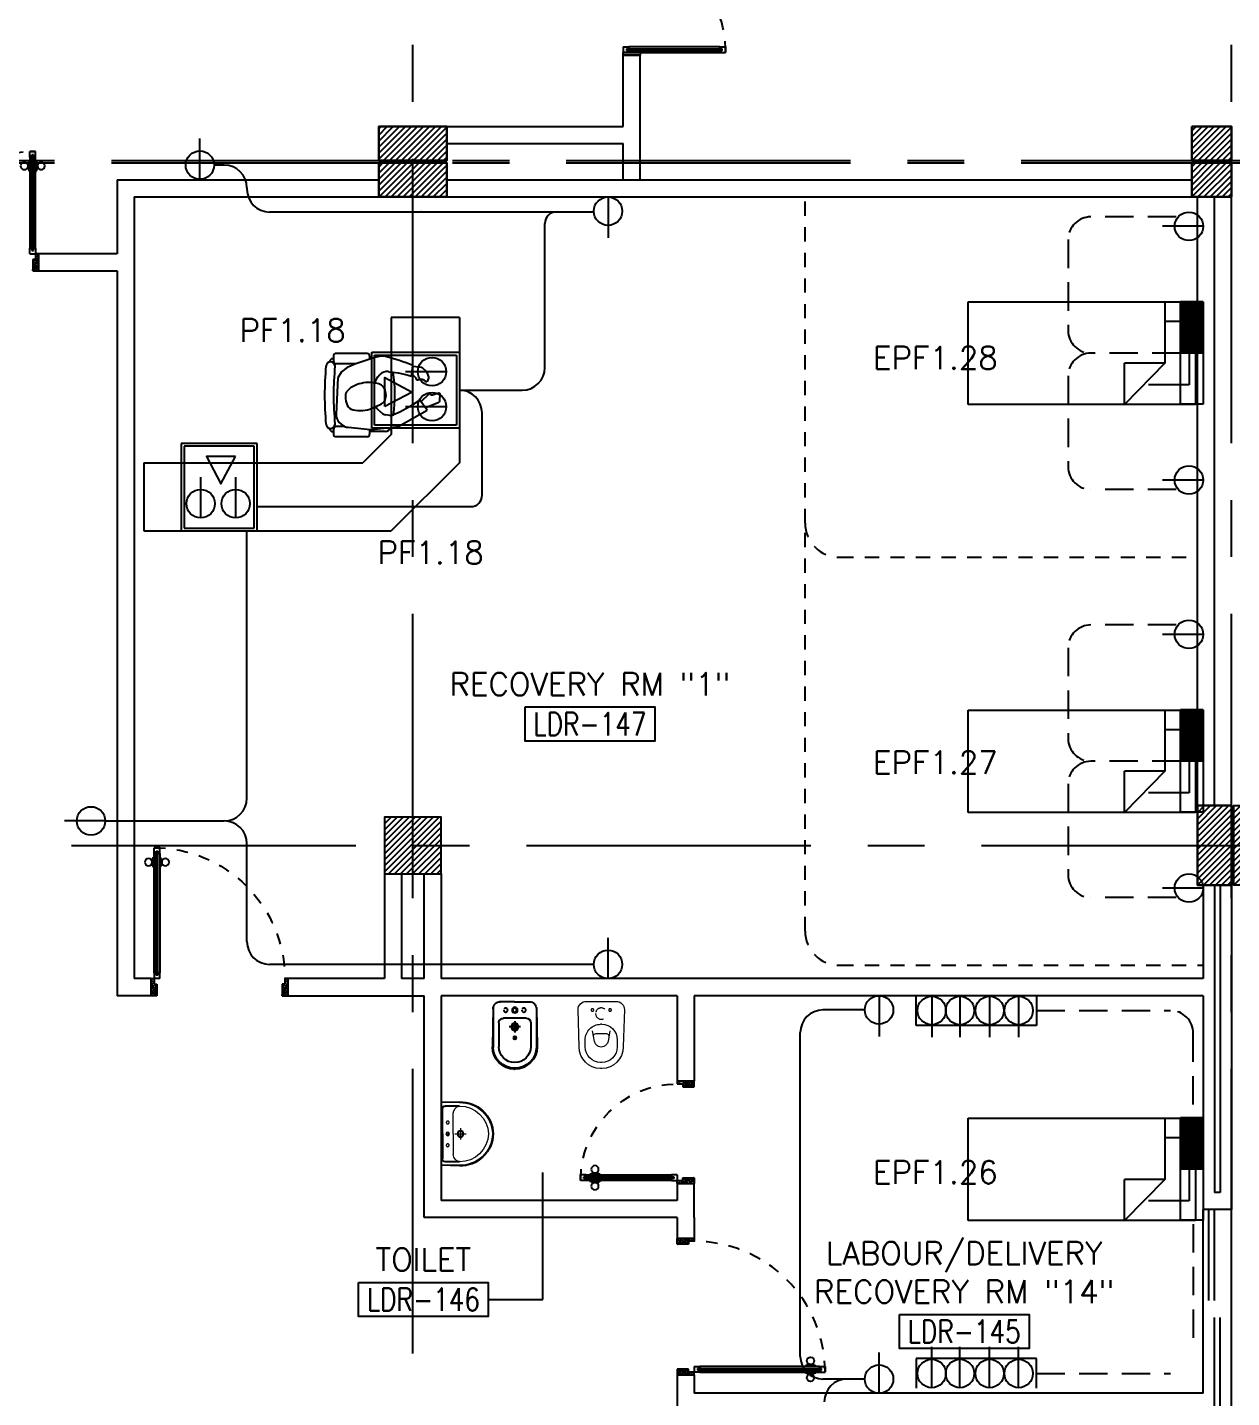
# Model space of a CAD drawing. Extents: x -0.4 to 91.9, y -1.1 to 78.4.
# Drawn here: x 31.96 to 42.55, y 22.5 to 34.54 of the extents above; entities that cross this region are included whole.
import ezdxf
from ezdxf.enums import TextEntityAlignment as Align

# ---------------------------------------------------------------- set-up
doc = ezdxf.new("R2010")
doc.units = 0
doc.header["$MEASUREMENT"] = 0
for name, pattern in [('CENTERX2', [4, 2.5, -0.5, 0.5, -0.5]), ('DASHED', [0.75, 0.5, -0.25]), ('HIDDEN', [0.375, 0.25, -0.125]), ('HIDDEN2', [0.1875, 0.125, -0.0625])]:
    doc.linetypes.add(name, pattern=pattern)
doc.layers.get('0').update_dxf_attribs({"color": 11, "linetype": 'CONTINUOUS'})
for name, color, linetype in [('AXES', 11, 'CENTERX2'), ('COL', 11, 'CONTINUOUS'), ('COUNTER', 11, 'CONTINUOUS'), ('CRT-HIDE', 11, 'HIDDEN2'), ('DOOR', 11, 'CONTINUOUS'), ('E-CLINE', 2, 'CONTINUOUS'), ('E-HLINE', 2, 'HIDDEN'), ('E-SOCKETS', 4, 'CONTINUOUS'), ('E-TEXT', 4, 'CONTINUOUS'), ('FIX', 11, 'CONTINUOUS'), ('FUR', 11, 'CONTINUOUS'), ('HAT', 11, 'CONTINUOUS'), ('INSUL', 11, 'CONTINUOUS'), ('NON-MEDICAL', 11, 'CONTINUOUS'), ('RM-BOX', 11, 'CONTINUOUS'), ('RM-NAME', 11, 'CONTINUOUS'), ('RM-NO', 11, 'CONTINUOUS'), ('WALL', 11, 'CONTINUOUS'), ('WIN', 11, 'CONTINUOUS')]:
    doc.layers.add(name, color=color, linetype=linetype)
doc.styles.add('ROMANS', font='ROMANS.shx', dxfattribs={"width": 0.6})

# ---------------------------------------------------------------- blocks, each defined once
blk = doc.blocks.new('*X72')
at = {"color": 0}
for p, q in [((49339, 139867), (49822, 140350)), ((49339, 139920), (49769, 140350)), ((49339, 139973), (49716, 140350)), ((49339, 140026), (49663, 140350)), ((49339, 140079), (49610, 140350)), ((49339, 140132), (49557, 140350)), ((49339, 140185), (49504, 140350)), ((49339, 140238), (49451, 140350)), ((49339, 140291), (49398, 140350)), ((49339, 140344), (49345, 140350)), ((49375, 139850), (49839, 140314)), ((49428, 139850), (49839, 140261)), ((49481, 139850), (49839, 140207)), ((49535, 139850), (49839, 140154)), ((49588, 139850), (49839, 140101)), ((49641, 139850), (49839, 140048)), ((49694, 139850), (49839, 139995)), ((49747, 139850), (49839, 139942)), ((49800, 139850), (49839, 139889))]:
    blk.add_line(p, q, dxfattribs=at)
blk = doc.blocks.new('COL50')
at = {"layer": 'COL'}
blk.add_lwpolyline([(-250, 250), (-250, -250), (250, -250), (250, 250)], close=True, dxfattribs=at)
blk = doc.blocks.new('A$C272A55A0')
at = {"layer": 'DOOR', "color": 0, "linetype": 'ByBlock'}
for p, q in [((0, 900), (0, 1050)), ((50, 1050), (0, 1050)), ((50, 950), (50, 1050)), ((1750, 950), (1750, 1050)), ((1750, 1050), (1800, 1050)), ((1800, 1050), (1800, 900)), ((0, 900), (25, 900)), ((25, 950), (50, 950)), ((25, 900), (25, 950)), ((75, 900), (25, 900)), ((25, 850), (25, 900)), ((42, 850), (25, 850)), ((58, 870), (42, 870)), ((42, 870), (42, 850)), ((58, 850), (58, 870)), ((75, 850), (58, 850)), ((75, 900), (75, 850)), ((1725, 900), (1775, 900)), ((1725, 900), (1725, 850)), ((1725, 850), (1742, 850)), ((1742, 870), (1758, 870)), ((1742, 850), (1742, 870)), ((1775, 950), (1750, 950)), ((1758, 870), (1758, 850)), ((1758, 850), (1775, 850)), ((1775, 900), (1775, 950)), ((1800, 900), (1775, 900)), ((1775, 850), (1775, 900)), ((1718, 160), (1709, 160)), ((1709, 95), (1709, 160)), ((1725, 173), (1718, 173)), ((1718, 173), (1718, 83)), ((1718, 95), (1718, 160)), ((1775, 173), (1782, 173)), ((1782, 173), (1782, 83)), ((1782, 160), (1791, 160)), ((1782, 95), (1782, 160)), ((1791, 95), (1791, 160)), ((25, 50), (42, 50)), ((25, 50), (25, 0)), ((25, 0), (75, 0)), ((75, 0), (25, 0)), ((42, 50), (42, 30)), ((42, 30), (58, 30)), ((58, 50), (75, 50)), ((58, 50), (58, 30)), ((75, 50), (75, 0)), ((1718, 95), (1709, 95)), ((1725, 83), (1718, 83)), ((1742, 50), (1725, 50)), ((1725, 50), (1725, 0)), ((1775, 0), (1725, 0)), ((1725, 0), (1775, 0)), ((1742, 50), (1742, 30)), ((1758, 30), (1742, 30)), ((1775, 50), (1758, 50)), ((1758, 50), (1758, 30)), ((1775, 83), (1782, 83)), ((1775, 50), (1775, 0)), ((1782, 95), (1791, 95))]:
    blk.add_line(p, q, dxfattribs=at)
at = {"layer": 'DOOR', "color": 9, "linetype": 'ByBlock'}
for p, q in [((50, 1050), (0, 1010)), ((50, 1050), (0, 937)), ((50, 1050), (37, 950)), ((1750, 1050), (1800, 1010)), ((1750, 1050), (1800, 937)), ((1750, 1050), (1763, 950))]:
    blk.add_line(p, q, dxfattribs=at)
at = {"layer": 'DOOR', "linetype": 'ByBlock'}
for p, q in [((25, 850), (25, 50)), ((42, 850), (42, 50)), ((58, 850), (58, 50)), ((75, 50), (75, 850)), ((1725, 50), (1725, 850)), ((1742, 850), (1742, 50)), ((1758, 850), (1758, 50)), ((1775, 850), (1775, 50))]:
    blk.add_line(p, q, dxfattribs=at)
at = {"layer": 'DOOR', "color": 0, "linetype": 'ByBlock'}
for centre in [(1676, 128), (1824, 128)]:
    blk.add_circle(centre, 32.4, dxfattribs=at)
at = {"layer": 'DOOR', "color": 9, "linetype": 'ByBlock'}
for centre, radius, start, end in [((50, 1050), 54.4, 203.2074, 270), ((50, 1050), 74.4, 227.7764, 270), ((50, 1050), 94.4, 238.0182, 270), ((50, 1050), 34.4, 180, 270), ((50, 1050), 14.4, 180, 270), ((1750, 1050), 14.4, 270, 0), ((1750, 1050), 34.4, 270, 0), ((1750, 1050), 54.4, 270, 336.7926), ((1750, 1050), 74.4, 270, 312.2236), ((1750, 1050), 94.4, 270, 301.9818), ((50, 1050), 114, 244.0838, 257.3774), ((50, 1050), 134, 248.1598, 259.28), ((50, 1050), 154, 251.1053, 256.2858), ((1750, 1050), 114, 282.6226, 295.9162), ((1750, 1050), 134, 280.72, 291.8402), ((1750, 1050), 154, 283.7142, 288.8947)]:
    blk.add_arc(centre, radius, start, end, dxfattribs=at)
at = {"layer": 'DOOR', "linetype": 'HIDDEN', "ltscale": 0.5}
for centre, start, end in [((50, 851), 268.3174, 3.2965), ((1750, 851), 176.7035, 271.6826)]:
    blk.add_arc(centre, 851, start, end, dxfattribs=at)
at = {"layer": 'WALL', "linetype": 'ByBlock'}
blk.add_line((1800, 900), (1800, 1050), dxfattribs=at)
blk = doc.blocks.new('C5')
at = {"layer": 'HAT', "linetype": 'ByBlock'}
h = blk.add_hatch(dxfattribs=at)
h.set_pattern_fill('ANSI31', color=256, scale=300, style=0)
h.set_pattern_definition([(45, (-223356.182, -51411.005), (-26.516504, 26.516504), [])])
h.paths.add_polyline_path([(300, 300), (0, 300), (0, 0), (300, 0)])
h.paths.add_polyline_path([(600, 300), (300, 300), (300, 0), (600, 0)])
at = {"layer": 'COL'}
blk.add_lwpolyline([(600, 300), (0, 300), (0, 0), (600, 0)], close=True, dxfattribs=at)
blk = doc.blocks.new('C7')
at = {"layer": 'HAT'}
h = blk.add_hatch(dxfattribs=at)
h.set_pattern_fill('ANSI31', color=256, scale=300, style=0)
h.set_pattern_definition([(45, (-248876.182, -51411.005), (-26.5165043, 26.5165043), [])])
h.paths.add_polyline_path([(350, 300), (250, 300), (0, 300), (0, 0), (350, 0)])
at = {"layer": 'COL'}
blk.add_lwpolyline([(0, 300), (0, 0), (350, 0), (350, 300)], close=True, dxfattribs=at)
blk = doc.blocks.new('C11')
at = {"layer": 'HAT'}
h = blk.add_hatch(dxfattribs=at)
h.set_pattern_fill('ANSI31', color=256, scale=300, style=0)
h.set_pattern_definition([(45, (-248556.182, -75061.005), (-26.5165043, 26.5165043), [])])
h.paths.add_polyline_path([(300, 700), (0, 700), (0, 350), (300, 350)])
h.paths.add_polyline_path([(300, 350), (0, 350), (0, 0), (300, 0)])
at = {"layer": 'COL'}
blk.add_lwpolyline([(300, 700), (300, 0), (0, 0), (0, 700)], close=True, dxfattribs=at)
blk = doc.blocks.new('C11D')
at = {"layer": 'COL', "linetype": 'ByBlock'}
for p in [(-320, 0), (0, 0)]:
    blk.add_blockref('C11', p, dxfattribs=at)
blk = doc.blocks.new('RM1')
at = {"layer": 'RM-BOX'}
blk.add_lwpolyline([(570, -200), (-570, -200), (-570, -500), (570, -500)], close=True, dxfattribs=at)
at = {"layer": 'RM-NAME', "style": 'ROMANS'}
for tag, p in [('ROOMNAME1', (0, 324)), ('ROOMNAME2', (0, 0))]:
    blk.add_attdef(tag, text='', height=200, dxfattribs=at).set_placement(p, align=Align.MIDDLE)
at = {"layer": 'RM-NO', "style": 'ROMANS', "width": 0.8}
blk.add_attdef('ROOMNO', text='', height=200, dxfattribs=at).set_placement((0, -350), align=Align.MIDDLE)
blk = doc.blocks.new('DOOR90')
at = {"layer": 'DOOR', "color": 0, "linetype": 'ByBlock'}
for p, q in [((-150, 0), (-150, -25)), ((-150, 0), (0, 0)), ((0, -50), (0, 0)), ((-1000, -25), (-1000, -75)), ((-1000, -75), (-1000, -25)), ((-950, -25), (-1000, -25)), ((-950, -75), (-1000, -75)), ((-970, -42), (-970, -58)), ((-950, -42), (-970, -42)), ((-950, -58), (-970, -58)), ((-950, -25), (-950, -42)), ((-950, -58), (-950, -75)), ((-918, -25), (-918, -18)), ((-828, -18), (-918, -18)), ((-918, -75), (-918, -82)), ((-828, -82), (-918, -82)), ((-905, -18), (-905, -9)), ((-905, -9), (-840, -9)), ((-905, -18), (-840, -18)), ((-905, -82), (-905, -91)), ((-905, -82), (-840, -82)), ((-905, -91), (-840, -91)), ((-840, -18), (-840, -9)), ((-840, -82), (-840, -91)), ((-828, -25), (-828, -18)), ((-828, -75), (-828, -82)), ((-200, -42), (-200, -25)), ((-200, -25), (-150, -25)), ((-180, -42), (-200, -42)), ((-200, -75), (-200, -58)), ((-200, -58), (-180, -58)), ((-150, -75), (-200, -75)), ((-180, -58), (-180, -42)), ((-150, -75), (-150, -25)), ((-150, -25), (-100, -25)), ((-100, -25), (-100, -50)), ((-100, -50), (0, -50)), ((-150, -900), (-150, -875)), ((-150, -875), (-100, -875)), ((0, -900), (-150, -900)), ((-150, -900), (0, -900)), ((-100, -850), (0, -850)), ((-100, -875), (-100, -850)), ((0, -850), (0, -900))]:
    blk.add_line(p, q, dxfattribs=at)
at = {"layer": 'DOOR', "color": 9, "linetype": 'ByBlock'}
for p, q in [((0, -50), (-114, 0)), ((0, -50), (-40, 0)), ((0, -50), (-100, -37)), ((0, -850), (-114, -900)), ((0, -850), (-100, -863)), ((0, -850), (-40, -900))]:
    blk.add_line(p, q, dxfattribs=at)
at = {"layer": 'DOOR', "linetype": 'ByBlock'}
for p, q in [((-200, -25), (-950, -25)), ((-200, -42), (-950, -42)), ((-200, -58), (-950, -58)), ((-950, -75), (-200, -75))]:
    blk.add_line(p, q, dxfattribs=at)
at = {"layer": 'DOOR', "color": 0, "linetype": 'ByBlock'}
for centre in [(-873, 24), (-873, -124)]:
    blk.add_circle(centre, 32.4, dxfattribs=at)
at = {"layer": 'DOOR', "color": 9, "linetype": 'ByBlock'}
for centre, radius, start, end in [((0, -50), 154, 161.1053, 166.2858), ((0, -50), 134, 158.1598, 169.28), ((0, -50), 94.4, 148.0182, 180), ((0, -50), 74.4, 137.7764, 180), ((0, -50), 114, 154.0838, 167.3774), ((0, -50), 54.4, 113.2074, 180), ((0, -50), 34.4, 90, 180), ((0, -50), 14.4, 90, 180), ((0, -850), 154, 193.7142, 198.8947), ((0, -850), 134, 190.72, 201.8402), ((0, -850), 94.4, 180, 211.9818), ((0, -850), 74.4, 180, 222.2236), ((0, -850), 54.4, 180, 246.7926), ((0, -850), 34.4, 180, 270), ((0, -850), 14.4, 180, 270)]:
    blk.add_arc(centre, radius, start, end, dxfattribs=at)
at = {"layer": 'DOOR', "linetype": 'HIDDEN', "ltscale": 0.5}
blk.add_arc((-150, -25), 850, 180, 270, dxfattribs=at)
blk = doc.blocks.new('DOOR100')
at = {"layer": 'DOOR', "color": 0, "linetype": 'ByBlock'}
for p, q in [((-82, 1205), (-91, 1205)), ((-91, 1205), (-91, 1140)), ((-75, 1218), (-82, 1218)), ((-82, 1128), (-82, 1218)), ((-82, 1205), (-82, 1140)), ((-25, 1300), (-75, 1300)), ((-75, 1300), (-25, 1300)), ((-75, 1250), (-75, 1300)), ((-58, 1250), (-75, 1250)), ((-42, 1270), (-58, 1270)), ((-58, 1250), (-58, 1270)), ((-42, 1250), (-42, 1270)), ((-25, 1250), (-42, 1250)), ((-25, 1250), (-25, 1300)), ((-25, 1218), (-18, 1218)), ((-18, 1128), (-18, 1218)), ((-18, 1205), (-9, 1205)), ((-18, 1205), (-18, 1140)), ((-9, 1205), (-9, 1140)), ((-82, 1140), (-91, 1140)), ((-75, 1128), (-82, 1128)), ((-25, 1128), (-18, 1128)), ((-18, 1140), (-9, 1140)), ((-1200, 0), (-1200, 150)), ((-1200, 150), (-1175, 150)), ((-1200, 150), (-1200, 0)), ((-1175, 150), (-1175, 100)), ((-75, 200), (-58, 200)), ((-75, 150), (-75, 200)), ((-75, 150), (-25, 150)), ((-58, 200), (-58, 180)), ((-58, 180), (-42, 180)), ((-42, 200), (-25, 200)), ((-42, 180), (-42, 200)), ((-25, 200), (-25, 150)), ((0, 150), (-25, 150)), ((-25, 150), (-25, 100)), ((0, 150), (0, 0)), ((-1150, 0), (-1200, 0)), ((-1175, 100), (-1150, 100)), ((-1150, 100), (-1150, 0)), ((-50, 100), (-50, 0)), ((-25, 100), (-50, 100)), ((-50, 0), (0, 0))]:
    blk.add_line(p, q, dxfattribs=at)
at = {"layer": 'DOOR', "linetype": 'ByBlock'}
for p, q in [((-75, 1250), (-75, 200)), ((-58, 200), (-58, 1250)), ((-42, 200), (-42, 1250)), ((-25, 200), (-25, 1250)), ((0, 0), (0, 150))]:
    blk.add_line(p, q, dxfattribs=at)
at = {"layer": 'DOOR', "color": 9, "linetype": 'ByBlock'}
for p, q in [((-1150, 0), (-1200, 114)), ((-1150, 0), (-1200, 40)), ((-1150, 0), (-1163, 100)), ((-50, 0), (0, 114)), ((-50, 0), (-37, 100)), ((-50, 0), (0, 40))]:
    blk.add_line(p, q, dxfattribs=at)
at = {"layer": 'DOOR', "color": 0, "linetype": 'ByBlock'}
for centre in [(-124, 1173), (24, 1173)]:
    blk.add_circle(centre, 32.4, dxfattribs=at)
at = {"layer": 'DOOR', "linetype": 'HIDDEN', "ltscale": 0.5}
blk.add_arc((-25, 150), 1150, 90, 180.0001, dxfattribs=at)
at = {"layer": 'DOOR', "color": 9, "linetype": 'ByBlock'}
for centre, radius, start, end in [((-1150, 0), 154, 103.7142, 108.8947), ((-1150, 0), 134, 100.72, 111.8402), ((-50, 0), 134, 68.1598, 79.28), ((-50, 0), 154, 71.1053, 76.2858), ((-1150, 0), 94.4, 90, 121.9818), ((-1150, 0), 74.4, 90, 132.2236), ((-1150, 0), 54.4, 90, 156.7926), ((-1150, 0), 34.4, 90, 180), ((-1150, 0), 14.4, 90, 180), ((-50, 0), 94.4, 58.0182, 90), ((-50, 0), 74.4, 47.7764, 90), ((-50, 0), 54.4, 23.2074, 90), ((-50, 0), 34.4, 0, 90), ((-50, 0), 14.4, 0, 90), ((-50, 0), 114, 64.0838, 77.3774)]:
    blk.add_arc(centre, radius, start, end, dxfattribs=at)
blk = doc.blocks.new('A$C49F1192B')
at = {"layer": 'DOOR', "color": 0, "linetype": 'ByBlock', "xscale": -1, "rotation": 270}
blk.add_blockref('DOOR100', (0, 1200), dxfattribs=at)
blk = doc.blocks.new('LAV1')
at = {"layer": 'FIX', "linetype": 'DASHED', "lineweight": 20, "ltscale": 0.05}
for p, q in [((0, 170), (0, 270)), ((0, 170), (0, 270)), ((50, 220), (-50, 220))]:
    blk.add_line(p, q, dxfattribs=at)
at = {"layer": 'FIX', "linetype": 'ByBlock', "ltscale": 0.3}
for p, q in [((-280, 210), (-275, 50)), ((-245, 210), (-245, 85)), ((245, 210), (245, 85)), ((280, 210), (275, 50)), ((0, 60), (-220, 60)), ((0, 60), (220, 60))]:
    blk.add_line(p, q, dxfattribs=at)
at = {"layer": 'FIX', "linetype": 'Continuous', "lineweight": 20}
for p, q in [((-275, 210), (-275, 50)), ((0, 155), (-181, 155)), ((0, 155), (181, 155)), ((275, 210), (275, 50)), ((0, 50), (-275, 50)), ((0, 50), (-252, 50)), ((0, 50), (252, 50)), ((0, 50), (275, 50))]:
    blk.add_line(p, q, dxfattribs=at)
at = {"layer": 'FIX', "lineweight": 20}
for p, q in [((0, 92), (0, 123)), ((16, 107), (-15, 107))]:
    blk.add_line(p, q, dxfattribs=at)
for centre, radius in [((0, 220), 29.5), ((0, 220), 22.5), ((0, 107), 15.5)]:
    blk.add_circle(centre, radius, dxfattribs=at)
at = {"layer": 'FIX', "linetype": 'HIDDEN', "lineweight": 20, "ltscale": 0.05}
for centre in [(-100, 107), (100, 107)]:
    blk.add_circle(centre, 12.4, dxfattribs=at)
at = {"layer": 'FIX', "linetype": 'ByBlock', "ltscale": 0.3}
for centre, radius, start, end in [((7, 220), 287, 91.3776, 182.0064), ((-7, 220), 287, 357.9936, 88.6224), ((-220, 85), 24.9, 179.7021, 269.9486), ((220, 85), 24.9, 270.0514, 0.2979)]:
    blk.add_arc(centre, radius, start, end, dxfattribs=at)
at = {"layer": 'FIX', "linetype": 'Continuous', "lineweight": 20}
for centre, radius, start, end in [((8, 217), 283, 91.6988, 181.351), ((-8, 217), 283, 358.649, 88.3012), ((8, 212), 253, 91.7328, 180.4884), ((-8, 212), 253, 359.5116, 88.2672), ((-179, 222), 66.9, 190.2006, 268.0786), ((179, 222), 66.9, 271.9214, 349.7994)]:
    blk.add_arc(centre, radius, start, end, dxfattribs=at)
blk = doc.blocks.new('WC1')
at = {"layer": 'FIX', "lineweight": 20}
for p, q in [((-210, 204), (-538, 194)), ((-475, 141), (-538, 141)), ((-727, 5), (-727, -5)), ((-674, 5), (-674, -5)), ((-534, 24), (-540, 0)), ((-540, 0), (-534, -24)), ((-395, 76), (-490, 60)), ((-339, 5), (-339, -5)), ((-490, -60), (-395, -76)), ((-538, -141), (-475, -141)), ((-538, -194), (-210, -204))]:
    blk.add_line(p, q, dxfattribs=at)
at = {"layer": 'FIX', "linetype": 'Continuous', "lineweight": 20}
blk.add_line((-420, -47), (-420, 45), dxfattribs=at)
at = {"layer": 'FIX', "lineweight": 20}
blk.add_lwpolyline([(-213, -204), (-210, -204, 0.414214), (-137, -131), (-137, 0), (-137, 131, 0.414214), (-210, 204)], format="xyb", dxfattribs=at)
at = {"layer": 'FIX', "linetype": 'HIDDEN2', "lineweight": 20, "ltscale": 0.3}
blk.add_circle((-245, 0), 49.8, dxfattribs=at)
at = {"layer": 'FIX', "linetype": 'HIDDEN', "lineweight": 20, "ltscale": 0.05}
for centre in [(-213, 78), (-213, -77)]:
    blk.add_circle(centre, 11.6, dxfattribs=at)
at = {"layer": 'FIX', "lineweight": 20}
for centre, radius, start, end in [((-538, 5), 189, 90, 180), ((-538, 5), 136, 90, 180), ((-475, 5), 136, 360, 90), ((-473, -7), 68.2, 128.9242, 152.8468), ((-464, -18), 82, 108.496, 128.9242), ((-538, -5), 189, 180, 270), ((-538, -5), 136, 180, 270), ((-473, 7), 68.2, 207.1532, 231.0758), ((-464, 18), 82, 231.0758, 251.504), ((-475, -5), 136, 270, 0)]:
    blk.add_arc(centre, radius, start, end, dxfattribs=at)
at = {"layer": 'FIX', "linetype": 'Continuous', "lineweight": 20}
for centre, start, end in [((-443, 46), 357.6662, 91.6121), ((-442, -46), 268.3879, 2.3338)]:
    blk.add_arc(centre, 22.3, start, end, dxfattribs=at)
blk = doc.blocks.new('BIDET1')
at = {"layer": 'FIX'}
for p, q in [((-88, 190), (-428, 190)), ((-210, 140), (-420, 140)), ((-25, -3), (-25, 128)), ((-617, 2), (-617, -3)), ((-352, 1), (-352, 1)), ((-350, 5), (-350, 5)), ((-348, 1), (-348, 1)), ((-346, 5), (-346, 5)), ((-344, 9), (-344, 9)), ((-344, 1), (-344, 1)), ((-342, 5), (-342, 5)), ((-341, 9), (-341, 9)), ((-341, 1), (-341, 1)), ((-339, 5), (-339, 5)), ((-337, 1), (-337, 1)), ((-335, 5), (-335, 5)), ((-333, 1), (-333, 1)), ((-170, 100), (-170, -100)), ((-617, -8), (-617, -3)), ((-350, -2), (-350, -2)), ((-348, -6), (-348, -6)), ((-346, -2), (-346, -2)), ((-346, -10), (-346, -10)), ((-344, -6), (-344, -6)), ((-342, -2), (-342, -2)), ((-342, -10), (-342, -10)), ((-341, -6), (-341, -6)), ((-339, -2), (-339, -2)), ((-339, -10), (-339, -10)), ((-337, -6), (-337, -6)), ((-335, -2), (-335, -2)), ((-333, -6), (-333, -6)), ((-331, -2), (-331, -2)), ((-25, -3), (-25, -134)), ((-88, -190), (-428, -190)), ((-210, -140), (-420, -140))]:
    blk.add_line(p, q, dxfattribs=at)
at = {"layer": 'FIX', "linetype": 'ByBlock', "ltscale": 0.3}
for p, q in [((-75, 190), (-420, 197)), ((-75, -190), (-420, -197))]:
    blk.add_line(p, q, dxfattribs=at)
at = {"layer": 'FIX', "linetype": 'DASHED', "ltscale": 0.05}
for p, q in [((-196, 0), (-294, 0)), ((-245, 49), (-245, -49))]:
    blk.add_line(p, q, dxfattribs=at)
at = {"layer": 'FIX'}
for centre, radius in [((-342, 0), 13.8), ((-342, 0), 11), ((-245, 0), 31.7), ((-245, 0), 22.5), ((-98, 0), 24.5), ((-98, 0), 17.5)]:
    blk.add_circle(centre, radius, dxfattribs=at)
at = {"layer": 'FIX', "linetype": 'HIDDEN', "ltscale": 0.05}
for centre in [(-98, 80), (-98, -80)]:
    blk.add_circle(centre, 17.5, dxfattribs=at)
at = {"layer": 'FIX', "linetype": 'ByBlock', "ltscale": 0.3}
blk.add_arc((-420, 0), 197, 90, 270, dxfattribs=at)
at = {"layer": 'FIX'}
for centre, radius, start, end in [((-420, 0), 190, 90, 270), ((-420, 0), 140, 90, 270), ((-210, 100), 40, 0, 90), ((-87, 128), 62.1, 0.1463, 90.8397), ((-210, -100), 40, 270, 0), ((-87, -128), 62.1, 269.1603, 359.8537)]:
    blk.add_arc(centre, radius, start, end, dxfattribs=at)
blk = doc.blocks.new('fe-door')
at = {"layer": 'DOOR', "color": 0, "linetype": 'ByBlock'}
for p, q in [((-900, 1775), (-900, 1725)), ((-900, 1725), (-900, 1775)), ((-850, 1775), (-900, 1775)), ((-850, 1725), (-900, 1725)), ((-870, 1758), (-870, 1742)), ((-850, 1758), (-870, 1758)), ((-850, 1742), (-870, 1742)), ((-850, 1775), (-850, 1758)), ((-850, 1742), (-850, 1725)), ((-818, 1775), (-818, 1782)), ((-728, 1782), (-818, 1782)), ((-818, 1725), (-818, 1718)), ((-728, 1718), (-818, 1718)), ((-805, 1782), (-805, 1791)), ((-805, 1791), (-740, 1791)), ((-805, 1782), (-740, 1782)), ((-805, 1718), (-805, 1709)), ((-805, 1718), (-740, 1718)), ((-805, 1709), (-740, 1709)), ((-740, 1782), (-740, 1791)), ((-740, 1718), (-740, 1709)), ((-728, 1775), (-728, 1782)), ((-728, 1725), (-728, 1718)), ((-50, 1758), (-50, 1775)), ((-50, 1775), (0, 1775)), ((-30, 1758), (-50, 1758)), ((-50, 1725), (-50, 1742)), ((-50, 1742), (-30, 1742)), ((0, 1725), (-50, 1725)), ((-30, 1742), (-30, 1758)), ((150, 1800), (0, 1800)), ((0, 1800), (0, 1775)), ((0, 1725), (0, 1775)), ((0, 1775), (150, 1775)), ((150, 1775), (150, 1800)), ((0, 75), (0, 25)), ((0, 75), (50, 75)), ((0, 0), (0, 25)), ((0, 25), (50, 25)), ((150, 25), (0, 25)), ((0, 0), (150, 0)), ((30, 58), (30, 42)), ((50, 58), (30, 58)), ((30, 42), (50, 42)), ((50, 75), (50, 58)), ((50, 42), (50, 25)), ((150, 25), (150, 0)), ((850, 58), (850, 75)), ((850, 75), (900, 75)), ((850, 58), (870, 58)), ((850, 25), (850, 42)), ((850, 42), (870, 42)), ((850, 25), (900, 25)), ((870, 42), (870, 58)), ((900, 25), (900, 75)), ((900, 75), (900, 25))]:
    blk.add_line(p, q, dxfattribs=at)
at = {"layer": 'DOOR', "linetype": 'ByBlock'}
for p, q in [((-50, 1775), (-850, 1775)), ((-50, 1758), (-850, 1758)), ((-50, 1742), (-850, 1742)), ((-850, 1725), (-50, 1725)), ((850, 75), (50, 75)), ((50, 58), (850, 58)), ((50, 42), (850, 42)), ((50, 25), (850, 25))]:
    blk.add_line(p, q, dxfattribs=at)
at = {"layer": 'DOOR', "color": 0, "linetype": 'ByBlock'}
for centre in [(-773, 1824), (-773, 1676)]:
    blk.add_circle(centre, 32.4, dxfattribs=at)
at = {"layer": 'DOOR', "linetype": 'HIDDEN', "ltscale": 0.5}
for centre, start, end in [((-49, 1750), 178.3174, 273.2965), ((49, 50), 358.3174, 93.2965)]:
    blk.add_arc(centre, 851, start, end, dxfattribs=at)
at = {"layer": 'WALL'}
for p, q in [((0, 1800), (150, 1800)), ((0, 0), (150, 0))]:
    blk.add_line(p, q, dxfattribs=at)
at = {"layer": 'WALL', "linetype": 'ByBlock'}
blk.add_line((0, 1800), (150, 1800), dxfattribs=at)
blk = doc.blocks.new('BHU')
at = {"color": 8}
for p, q in [((0, -311), (145, 1)), ((0, -340), (159, 1)), ((0, -370), (173, 1)), ((0, -399), (187, 1)), ((0, -281), (132, 1)), ((0, -251), (118, 1)), ((0, -15), (7, 1)), ((0, -44), (21, 1)), ((0, -74), (35, 1)), ((0, -104), (49, 1)), ((0, -133), (63, 1)), ((0, -163), (76, 1)), ((0, -192), (90, 1)), ((0, -222), (104, 1)), ((0, -429), (199, -1)), ((4, -450), (199, -31)), ((18, -450), (199, -61)), ((32, -450), (199, -90)), ((45, -450), (199, -120)), ((59, -450), (199, -149)), ((73, -450), (199, -179)), ((87, -450), (199, -208)), ((101, -450), (199, -238)), ((114, -450), (199, -268)), ((128, -450), (199, -297)), ((142, -450), (199, -327)), ((156, -450), (199, -356)), ((169, -450), (199, -386)), ((183, -450), (199, -416)), ((197, -450), (199, -445))]:
    blk.add_line(p, q, dxfattribs=at)
at = {"layer": 'E-SOCKETS'}
for p, q in [((0, 450), (199, 450)), ((0, -450), (0, 450)), ((199, 450), (199, -450))]:
    blk.add_line(p, q, dxfattribs=at)
at = {"layer": 'E-SOCKETS', "color": 4}
for p, q in [((0, 1), (199, 1)), ((0, -450), (199, -450))]:
    blk.add_line(p, q, dxfattribs=at)

msp = doc.modelspace()

# ---------------------------------------------------------------- hatches: boundary and pattern name
at = {"layer": 'HAT', "linetype": 'ByBlock'}
h = msp.add_hatch(dxfattribs=at)
h.set_pattern_fill('ANSI31', color=256, scale=0.3, style=0)
h.set_pattern_definition([(45, (-188.306182, -18.041005), (-0.026516504, 0.026516504), [])])
h.paths.add_polyline_path([(35.35, 33.67), (35.05, 33.67), (35.05, 33.37), (35.35, 33.37)])
h.paths.add_polyline_path([(35.65, 33.67), (35.35, 33.67), (35.35, 33.37), (35.65, 33.37)])

# ---------------------------------------------------------------- linework, layer by layer
at = {"layer": 'AXES'}
for p, q in [((35.35, -1.1143), (35.35, 77.6984)), ((42.55, -1.1143), (42.55, 77.3484)), ((0.7, 33.37), (73.79, 33.37)), ((0.7, 33.35), (73.79, 33.35)), ((0.35, 27.35), (68.39, 27.35))]:
    msp.add_line(p, q, dxfattribs=at)
at = {"layer": 'COL'}
msp.add_lwpolyline([(35.65, 33.67), (35.05, 33.67), (35.05, 33.37), (35.65, 33.37)], close=True, dxfattribs=at)
at = {"layer": 'COUNTER', "linetype": 'ByBlock'}
for p, q in [((35.1592, 31.989), (35.1592, 30.9625)), ((35.7592, 31.989), (35.1592, 31.989)), ((35.7592, 31.989), (35.7592, 30.714)), ((35.1592, 30.9625), (34.9106, 30.714)), ((32.9842, 30.714), (34.9106, 30.714)), ((32.9842, 30.714), (32.9842, 30.114)), ((35.7592, 30.714), (35.1592, 30.114)), ((32.9842, 30.114), (35.1592, 30.114))]:
    msp.add_line(p, q, dxfattribs=at)
at = {"layer": 'COUNTER'}
msp.add_arc((35.422, 32.917), 0.003, 0, 90, dxfattribs=at)
msp.add_arc((35.422, 32.917), 0.003, 0, 90, dxfattribs=at)
at = {"layer": 'CRT-HIDE'}
for p, q in [((38.8, 30.1837), (38.8, 33.05)), ((38.8, 26.5975), (38.8, 30.1837)), ((39.1, 29.8838), (42.25, 29.8838)), ((39.1, 26.2975), (42.3, 26.2975))]:
    msp.add_line(p, q, dxfattribs=at)
for centre in [(39.1, 30.1837), (39.1, 26.5975)]:
    msp.add_arc(centre, 0.3, 180, 270, dxfattribs=at)
at = {"layer": 'E-CLINE', "color": 4}
for p, q in [((33.6913, 33.3298), (33.6027, 33.3298)), ((33.8913, 33.1298), (33.8913, 33.1175)), ((36.9423, 32.9175), (34.0913, 32.9175)), ((33.8913, 27.7661), (33.8913, 30.114)), ((33.8913, 26.505), (33.8913, 27.3661))]:
    msp.add_line(p, q, dxfattribs=at)
at = {"layer": 'E-CLINE', "color": 4, "linetype": 'ByBlock', "ltscale": 0.3}
for p, q in [((36.9423, 32.9175), (35.6991, 32.9175)), ((36.7423, 32.9175), (36.6116, 32.9175)), ((36.5116, 31.5515), (36.5116, 32.8175)), ((35.7592, 31.3515), (36.3116, 31.3515)), ((33.9809, 30.328), (35.8592, 30.328)), ((32.6452, 27.5661), (33.6913, 27.5661)), ((36.9421, 26.305), (34.0913, 26.305)), ((39.3255, 25.905), (38.957, 25.905)), ((38.757, 22.86), (38.757, 25.705)), ((39.3255, 22.66), (38.957, 22.66))]:
    msp.add_line(p, q, dxfattribs=at)
at = {"layer": 'E-CLINE', "color": 4, "linetype": 'ByBlock'}
msp.add_line((35.9592, 30.428), (35.9592, 31.1515), dxfattribs=at)
at = {"layer": 'E-CLINE', "color": 4}
for centre, start, end in [((33.6913, 33.1298), 0, 90), ((34.0913, 33.1175), 180, 270)]:
    msp.add_arc(centre, 0.2, start, end, dxfattribs=at)
at = {"layer": 'E-CLINE', "color": 4, "linetype": 'ByBlock', "ltscale": 0.3}
for centre, radius, start, end in [((36.6116, 32.8175), 0.1, 90, 180), ((34.0913, 26.505), 0.2, 180, 270), ((38.957, 25.705), 0.2, 90, 180), ((38.957, 22.86), 0.2, 180, 270), ((39.1684, 22.46), 0.2, 90, 180)]:
    msp.add_arc(centre, radius, start, end, dxfattribs=at)
at = {"layer": 'E-CLINE', "color": 4, "linetype": 'ByBlock'}
for centre, radius, start, end in [((36.3116, 31.5515), 0.2, 270, 0), ((35.7592, 31.1515), 0.2, 0, 90), ((35.8592, 30.428), 0.1, 270, 0), ((33.6913, 27.7661), 0.2, 270, 0), ((33.6913, 27.3661), 0.2, 0, 90)]:
    msp.add_arc(centre, radius, start, end, dxfattribs=at)
at = {"layer": 'E-HLINE', "color": 4}
for p, q in [((42.0631, 32.8748), (41.3127, 32.8748)), ((41.1127, 32.6748), (41.1127, 31.8769)), ((42.1006, 31.6769), (41.3127, 31.6769)), ((41.1127, 31.4769), (41.1127, 30.679)), ((42.0631, 30.479), (41.3127, 30.479)), ((42.0631, 29.2885), (41.3127, 29.2885)), ((41.1127, 29.0885), (41.1127, 28.2906)), ((42.1006, 28.0906), (41.3127, 28.0906)), ((41.1127, 27.8906), (41.1127, 27.0927)), ((42.0631, 26.8927), (41.3127, 26.8927)), ((40.8338, 25.8996), (42.0129, 25.8996)), ((42.2129, 24.6971), (42.2129, 25.6996)), ((42.2129, 24.0222), (42.2129, 22.9095)), ((40.8338, 22.7095), (42.0129, 22.7095))]:
    msp.add_line(p, q, dxfattribs=at)
for centre, start, end in [((41.3127, 32.6748), 90, 180), ((41.3127, 31.8769), 180, 270), ((41.3127, 31.4769), 90, 180), ((41.3127, 30.679), 180, 270), ((41.3127, 29.0885), 90, 180), ((41.3127, 28.2906), 180, 270), ((41.3127, 27.8906), 90, 180), ((41.3127, 27.0927), 180, 270), ((42.0129, 25.6996), 0, 90)]:
    msp.add_arc(centre, 0.2, start, end, dxfattribs=at)
at = {"layer": 'E-SOCKETS'}
for p, q in [((33.4777, 33.2048), (33.4777, 33.5631)), ((37.0671, 33.05), (37.0671, 32.6917)), ((42.3, 32.7917), (41.9417, 32.7917)), ((34.9895, 31.0178), (34.9895, 31.6852)), ((34.9895, 31.6852), (35.7592, 31.6852)), ((35.7592, 31.6852), (35.7592, 31.0178)), ((35.6439, 31.514), (35.2855, 31.514)), ((35.6439, 31.2063), (35.2855, 31.2063)), ((35.7592, 31.0178), (34.9895, 31.0178)), ((33.9809, 30.8837), (33.3135, 30.8837)), ((33.3135, 30.8837), (33.3135, 30.114)), ((33.9809, 30.114), (33.9809, 30.8837)), ((33.4847, 30.2293), (33.4847, 30.5876)), ((33.7924, 30.2293), (33.7924, 30.5876)), ((42.3, 30.5621), (41.9417, 30.5621)), ((33.3135, 30.114), (33.9809, 30.114)), ((42.3, 29.2054), (41.9417, 29.2054)), ((32.6452, 27.5661), (32.2869, 27.5661)), ((42.3, 26.9758), (41.9417, 26.9758)), ((37.0671, 26.18), (37.0671, 26.5383)), ((39.4505, 26.03), (39.4505, 25.6717)), ((39.7772, 25.7693), (39.7772, 26.03)), ((39.9133, 26.0248), (39.9133, 25.6665)), ((40.1613, 26.0248), (40.1613, 25.6665)), ((40.4223, 26.0248), (40.4223, 25.6665)), ((40.6775, 26.0248), (40.6775, 25.6665)), ((40.8338, 26.03), (40.8338, 25.7693)), ((40.8338, 25.7693), (39.7772, 25.7693)), ((39.4505, 22.535), (39.4505, 22.8933)), ((39.9133, 22.5843), (39.9133, 22.9426)), ((40.1613, 22.5843), (40.1613, 22.9426)), ((40.4223, 22.5843), (40.4223, 22.9426)), ((40.6775, 22.5843), (40.6775, 22.9426)), ((39.7772, 22.8398), (39.7772, 22.5791)), ((40.8338, 22.8398), (39.7772, 22.8398)), ((40.8338, 22.5791), (40.8338, 22.8398))]:
    msp.add_line(p, q, dxfattribs=at)
at = {"layer": 'E-SOCKETS', "color": 8}
for p, q in [((35.0145, 31.0428), (35.0145, 31.6602)), ((35.0145, 31.6602), (35.7342, 31.6602)), ((35.7342, 31.6602), (35.7342, 31.0428)), ((35.7342, 31.0428), (35.0145, 31.0428)), ((33.9559, 30.8587), (33.3385, 30.8587)), ((33.3385, 30.8587), (33.3385, 30.139)), ((33.9559, 30.139), (33.9559, 30.8587)), ((33.3385, 30.139), (33.9559, 30.139))]:
    msp.add_line(p, q, dxfattribs=at)
at = {"layer": 'E-SOCKETS'}
for points in [[(35.1035, 31.2093), (35.1035, 31.4618), (35.3457, 31.3356), (35.3457, 31.3356)], [(33.7894, 30.7697), (33.5369, 30.7697), (33.6631, 30.5275), (33.6631, 30.5275)]]:
    msp.add_lwpolyline(points, close=True, dxfattribs=at)
for centre in [(33.4777, 33.3298), (37.0671, 32.925), (42.175, 32.7917), (35.5189, 31.514), (35.5189, 31.2063), (42.175, 30.5621), (33.4847, 30.3543), (33.7924, 30.3543), (42.175, 29.2054), (32.5202, 27.5661), (42.175, 26.9758), (37.0671, 26.305), (39.4505, 25.905), (39.9133, 25.8998), (40.1613, 25.8998), (40.4223, 25.8998), (40.6775, 25.8998), (39.4505, 22.66), (39.9133, 22.7093), (40.1613, 22.7093), (40.4223, 22.7093), (40.6775, 22.7093)]:
    msp.add_circle(centre, 0.125, dxfattribs=at)
at = {"layer": 'FUR'}
for p, q in [((40.234, 31.2269), (40.234, 32.1269)), ((40.234, 32.1269), (42.234, 32.1269)), ((41.9623, 32.1269), (41.9623, 31.588)), ((42.234, 32.1269), (42.234, 31.2269)), ((41.9623, 31.957), (42.1785, 31.957)), ((42.1785, 31.957), (42.1785, 31.399)), ((41.9623, 31.588), (41.6089, 31.588)), ((41.6089, 31.2269), (41.6089, 31.588)), ((41.9623, 31.588), (41.6089, 31.2269)), ((42.1785, 31.399), (41.8188, 31.399)), ((42.234, 31.2269), (40.234, 31.2269)), ((40.234, 27.6406), (40.234, 28.5406)), ((40.234, 28.5406), (42.234, 28.5406)), ((41.9623, 28.5406), (41.9623, 28.0018)), ((42.234, 28.5406), (42.234, 27.6406)), ((41.9623, 28.3707), (42.1785, 28.3707)), ((42.1785, 28.3707), (42.1785, 27.8128)), ((41.9623, 28.0018), (41.6089, 28.0018)), ((41.6089, 27.6406), (41.6089, 28.0018)), ((41.9623, 28.0018), (41.6089, 27.6406)), ((42.1785, 27.8128), (41.8188, 27.8128)), ((42.234, 27.6406), (40.234, 27.6406)), ((40.234, 24.0544), (40.234, 24.9544)), ((40.234, 24.9544), (42.234, 24.9544)), ((41.9623, 24.9544), (41.9623, 24.4155)), ((42.234, 24.9544), (42.234, 24.0544)), ((41.9623, 24.7845), (42.1785, 24.7845)), ((42.1785, 24.7845), (42.1785, 24.2265)), ((41.9623, 24.4155), (41.6089, 24.4155)), ((41.6089, 24.0544), (41.6089, 24.4155)), ((41.9623, 24.4155), (41.6089, 24.0544)), ((42.1785, 24.2265), (41.8188, 24.2265)), ((42.234, 24.0544), (40.234, 24.0544))]:
    msp.add_line(p, q, dxfattribs=at)
at = {"layer": 'INSUL'}
for p, q in [((42.4, 27), (42.4, 24.3)), ((42.45, 27), (42.45, 24.3)), ((42.45, 24.3), (42.4, 24.3)), ((42.4, 21.9), (42.4, 23.2)), ((42.45, 21.9), (42.45, 23.2))]:
    msp.add_line(p, q, dxfattribs=at)
at = {"layer": 'NON-MEDICAL'}
for p, q in [((34.9481, 31.6735), (34.6685, 31.6735)), ((34.6218, 31.6054), (34.6218, 31.6016)), ((34.6531, 31.6285), (34.6449, 31.6285)), ((34.6531, 31.6582), (34.6531, 31.6059)), ((34.853, 31.5835), (34.6755, 31.5835)), ((34.9706, 31.651), (34.9706, 31.6246)), ((35.3386, 31.4752), (35.3512, 31.5699)), ((34.6921, 31.4611), (34.6748, 31.1414)), ((34.7238, 31.5115), (34.6921, 31.4611)), ((34.7725, 31.5497), (34.7238, 31.5115)), ((35.0149, 31.414), (35.0301, 31.4478)), ((35.0301, 31.4478), (35.0414, 31.4697)), ((35.0414, 31.4697), (35.0585, 31.4876)), ((35.1376, 31.5144), (35.1402, 31.514)), ((35.1402, 31.514), (35.1759, 31.51)), ((35.1759, 31.51), (35.2222, 31.5027)), ((35.2222, 31.5027), (35.2636, 31.4946)), ((35.2636, 31.4946), (35.3107, 31.4825)), ((35.3107, 31.4825), (35.3386, 31.4752)), ((35.035, 31.1898), (35.0289, 31.2086)), ((35.3223, 31.204), (35.2347, 31.1593)), ((35.4124, 31.2642), (35.3223, 31.204)), ((35.4774, 31.1749), (35.4124, 31.2642)), ((35.0789, 31.1495), (35.035, 31.1898)), ((35.1488, 31.1297), (35.1094, 31.1351)), ((35.2347, 31.1593), (35.1796, 31.1343)), ((35.2258, 31.0363), (35.4774, 31.1749)), ((34.6218, 31.0142), (34.6218, 31.0104)), ((34.6531, 30.9873), (34.6449, 30.9873)), ((34.6531, 31.0099), (34.6531, 30.9576)), ((34.7513, 31.0323), (34.6755, 31.0323)), ((34.7675, 31.0268), (34.7802, 31.0252)), ((34.7802, 31.0252), (34.9779, 31.0049)), ((34.9706, 31.0056), (34.9706, 30.9648)), ((35.1086, 30.9894), (34.9706, 30.9894)), ((34.9901, 31.005), (35.2051, 31.0297)), ((34.9481, 30.9423), (34.6685, 30.9423))]:
    msp.add_line(p, q, dxfattribs=at)
for points in [[(35.3503, 31.5622), (35.4257, 31.5531, -0.1665035), (35.4356, 31.5483), (35.4696, 31.5146, -0.116666), (35.4737, 31.508), (35.4873, 31.4679, -0.1815827), (35.4869, 31.4561), (35.4756, 31.4288, -0.5662747), (35.466, 31.4274, 0.3727106), (35.3946, 31.4396, -0.4583706), (35.3865, 31.4422, 0.2106222), (35.34, 31.4864)], [(34.9748, 31.4196, 0.1280623), (34.8254, 31.3845, 0.2157166), (34.7573, 31.313), (34.7581, 31.2781), (34.7622, 31.2538), (34.7728, 31.2205, 0.2424325), (34.8248, 31.1791, 0.1365134), (34.9928, 31.1922), (35.0626, 31.225, 0.297129), (35.1148, 31.3048, 0.1389863), (35.0982, 31.3683, 0.1051671), (35.0739, 31.3956), (35.052, 31.407), (35.026, 31.4126), (34.9749, 31.4191)], [(35.4223, 31.2512), (35.4928, 31.3204, -0.4458327), (35.5025, 31.3198), (35.504, 31.3179, 0.3042703), (35.5246, 31.3113), (35.58, 31.3273, -0.5099825), (35.5883, 31.3208), (35.5861, 31.2591, -0.292523), (35.5742, 31.2418), (35.4629, 31.1952)]]:
    msp.add_lwpolyline(points, format="xyb", dxfattribs=at)
for centre, radius, start, end in [((34.6685, 31.6582), 0.0154, 90, 180), ((34.9481, 31.651), 0.0225, 0, 90), ((37.2037, 31.3079), 2.6294, 174.44787, 185.55213), ((34.6263, 31.5623), 0.0396, 0, 180), ((34.6449, 31.6054), 0.0231, 90, 180), ((34.6755, 31.6059), 0.0224, 180, 270), ((37.204, 31.3079), 2.5509, 174.2765, 185.7235), ((35.4775, 29.9834), 1.7177, 104.29232, 114.23439), ((35.0812, 31.5389), 0.1125, 75.057, 104.29232), ((34.4717, 29.2551), 2.4762, 69.19751, 75.057), ((35.1236, 31.4255), 0.09, 81.07134, 136.37618), ((33.9899, 31.3079), 1.2032, 351.72399, 9.66859), ((34.7991, 31.1472), 0.1245, 182.67494, 255.29345), ((35.1169, 31.1909), 0.0563, 227.38127, 262.24497), ((35.1564, 31.1855), 0.0563, 262.24497, 294.4377), ((34.6263, 31.0535), 0.0396, 180, 0), ((34.6449, 31.0104), 0.0231, 180, 270), ((34.6755, 31.0099), 0.0224, 90, 180), ((34.6685, 30.9576), 0.0154, 180, 270), ((34.9481, 30.9648), 0.0225, 270, 0), ((34.9836, 31.0608), 0.0563, 264.13003, 276.56656), ((35.1086, 31.0447), 0.0554, 270, 338.59125), ((35.1986, 31.0856), 0.0562, 276.56656, 298.84109)]:
    msp.add_arc(centre, radius, start, end, dxfattribs=at)
at = {"layer": 'RM-NAME', "color": 5, "linetype": 'ByBlock'}
for p, q in [((36.4942, 23.3603), (36.4942, 24.4762)), ((36.0135, 23.3603), (36.4942, 23.3603))]:
    msp.add_line(p, q, dxfattribs=at)
at = {"layer": 'WALL'}
for p, q in [((37.35, 34.295), (37.2, 34.295)), ((37.2, 33.67), (37.2, 34.295)), ((37.35, 33.2), (37.35, 34.295)), ((35.65, 33.67), (37.2, 33.67)), ((35.65, 33.52), (37.2, 33.52)), ((37.2, 33.2), (37.2, 33.52)), ((32.75, 33.2), (35.05, 33.2)), ((32.75, 33.2), (32.75, 32.55)), ((35.65, 33.2), (42.2, 33.2)), ((32.9, 33.05), (32.9, 26.18)), ((32.9, 33.05), (42.2, 33.05)), ((42.25, 27.7), (42.25, 33.05)), ((42.4, 27.7), (42.4, 33.05)), ((32.0579, 32.55), (32.0579, 32.4)), ((32.75, 32.55), (32.0579, 32.55)), ((32.0579, 32.4), (32.75, 32.4)), ((32.75, 32.4), (32.75, 26.03)), ((35.1, 27.1), (35.1, 26.18)), ((35.25, 27.1), (35.25, 26.18)), ((35.45, 26.18), (35.45, 27.1)), ((35.6, 27.1), (35.6, 26.18)), ((42.3, 27), (42.3, 26.18)), ((42.55, 27), (42.55, 24.15)), ((33.05, 26.18), (32.9, 26.18)), ((33.05, 26.18), (33.05, 26.03)), ((35.1, 26.18), (34.25, 26.18)), ((34.25, 26.18), (34.25, 26.03)), ((35.45, 26.18), (35.25, 26.18)), ((42.3, 26.18), (35.6, 26.18)), ((33.05, 26.03), (32.75, 26.03)), ((34.25, 26.03), (35.45, 26.03)), ((35.45, 24.08), (35.45, 26.03)), ((37.675, 26.03), (35.6, 26.03)), ((35.6, 26.03), (35.6, 24.23)), ((37.675, 26.03), (37.675, 25.28)), ((42.3, 26.03), (37.825, 26.03)), ((37.825, 26.03), (37.825, 25.28)), ((42.3, 26.03), (42.3, 24.15)), ((37.825, 25.28), (37.675, 25.28)), ((37.675, 24.38), (37.675, 24.23)), ((37.825, 24.38), (37.675, 24.38)), ((37.675, 24.23), (35.6, 24.23)), ((42.55, 24.15), (42.3, 24.15)), ((37.675, 24.08), (35.45, 24.08)), ((37.675, 24.08), (37.675, 23.8965)), ((37.825, 24.08), (37.825, 23.8965)), ((42.3, 22.535), (42.3, 23.35)), ((42.55, 21.75), (42.55, 23.35)), ((37.675, 22.6965), (37.675, 22.2685)), ((37.825, 22.6965), (37.825, 22.535)), ((42.3, 22.535), (37.825, 22.535))]:
    msp.add_line(p, q, dxfattribs=at)
at = {"layer": 'WALL', "linetype": 'ByBlock'}
for p, q in [((37.825, 24.08), (37.825, 24.38)), ((37.825, 22.6965), (37.675, 22.6965))]:
    msp.add_line(p, q, dxfattribs=at)
at = {"layer": 'WALL', "linetype": 'ByBlock', "ltscale": 0.3}
for points in [[(35.05, 33.67), (35.65, 33.67), (35.65, 33.37), (35.05, 33.37)], [(42.2, 33.67), (42.55, 33.67), (42.55, 33.37), (42.2, 33.37)], [(35.05, 33.35), (35.65, 33.35), (35.65, 33.05), (35.05, 33.05)], [(42.2, 33.35), (42.55, 33.35), (42.55, 33.05), (42.2, 33.05)], [(42.25, 27), (42.55, 27), (42.55, 27.7), (42.25, 27.7)], [(35.6, 27.6), (35.1, 27.6), (35.1, 27.1), (35.6, 27.1)]]:
    msp.add_lwpolyline(points, close=True, dxfattribs=at)
at = {"layer": 'WIN'}
for p, q in [((42.3, 23.35), (42.3, 24.15)), ((42.35, 23.35), (42.35, 24.15)), ((42.4, 23.35), (42.4, 24.15)), ((42.55, 23.35), (42.55, 24.15))]:
    msp.add_line(p, q, dxfattribs=at)

# ---------------------------------------------------------------- block references
at = {"layer": 'COL', "linetype": 'ByBlock', "xscale": 0.001, "yscale": 0.001, "zscale": 0.001}
for name, p in [('C7', (42.2, 33.37)), ('C5', (35.05, 33.05)), ('C7', (42.2, 33.05)), ('C11D', (42.57, 27))]:
    msp.add_blockref(name, p, dxfattribs=at)
at = {"layer": 'COL', "xscale": 0.001, "yscale": 0.001, "zscale": 0.001}
msp.add_blockref('COL50', (35.35, 27.35), dxfattribs=at)
at = {"layer": 'DOOR', "color": 0, "linetype": 'ByBlock', "ltscale": 0.3, "xscale": 0.001, "yscale": 0.001, "zscale": 0.001}
msp.add_blockref('fe-door', (37.2, 34.295), dxfattribs=at)
at = {"layer": 'DOOR', "color": 0, "linetype": 'ByBlock', "xscale": -0.001, "yscale": 0.001, "zscale": 0.001, "rotation": 180}
for name, p in [('A$C272A55A0', (30.2579, 33.4504)), ('DOOR90', (37.825, 24.38))]:
    msp.add_blockref(name, p, dxfattribs=at)
at = {"layer": 'DOOR', "color": 0, "xscale": 0.001, "yscale": 0.001, "zscale": 0.001, "rotation": 90}
msp.add_blockref('A$C49F1192B', (34.25, 26.03), dxfattribs=at)
at = {"layer": 'DOOR', "color": 0, "linetype": 'ByBlock', "ltscale": 0.3, "xscale": -0.001, "yscale": 0.001, "zscale": 0.001, "rotation": 180}
msp.add_blockref('A$C49F1192B', (37.675, 23.8965), dxfattribs=at)
at = {"layer": 'E-CLINE', "xscale": 0.0009999999892897904, "yscale": 0.0009999999892897904, "zscale": 0.001, "rotation": 180}
for p in [(42.3, 31.678), (42.3, 28.0918), (42.3, 24.5055)]:
    msp.add_blockref('BHU', p, dxfattribs=at)
at = {"layer": 'FIX', "xscale": -0.001, "yscale": 0.001, "zscale": 0.001, "rotation": 270}
for name, p in [('BIDET1', (36.2469, 26.0014)), ('WC1', (37.0069, 26.1172)), ('LAV1', (35.55, 24.815))]:
    msp.add_blockref(name, p, dxfattribs=at)
at = {"layer": 'HAT', "xscale": 0.001, "yscale": 0.001, "zscale": 0.001}
msp.add_blockref('*X72', (-14.2392, -112.7497), dxfattribs=at)
at = {"layer": 'RM-NAME'}
ref = msp.add_blockref('RM1', (36.9078, 28.7675), dxfattribs=dict(at, xscale=-0.001, yscale=0.001, zscale=0.001))
ref.add_attrib('ROOMNO', 'LDR-147', dxfattribs={"layer": 'RM-NO', "height": 0.2, "style": 'ROMANS', "width": 0.8}).set_placement((36.9078, 28.4175), align=Align.MIDDLE)
ref.add_attrib('ROOMNAME2', 'RECOVERY RM "1"', dxfattribs={"height": 0.2, "style": 'ROMANS'}).set_placement((36.9078, 28.7675), align=Align.MIDDLE)
ref = msp.add_blockref('RM1', (40.1989, 23.4282), dxfattribs=dict(at, xscale=-0.001, yscale=0.001, zscale=0.001))
ref.add_attrib('ROOMNO', 'LDR-145', dxfattribs={"layer": 'RM-NO', "height": 0.2, "style": 'ROMANS', "width": 0.8}).set_placement((40.1989, 23.0782), align=Align.MIDDLE)
ref.add_attrib('ROOMNAME2', 'RECOVERY RM "14"', dxfattribs={"height": 0.2, "style": 'ROMANS'}).set_placement((40.1989, 23.4282), align=Align.MIDDLE)
ref.add_attrib('ROOMNAME1', 'LABOUR/DELIVERY', dxfattribs={"height": 0.2, "style": 'ROMANS'}).set_placement((40.1989, 23.752), align=Align.MIDDLE)
ref = msp.add_blockref('RM1', (35.4436, 23.7103), dxfattribs=dict(at, xscale=-0.001, yscale=0.001, zscale=0.001))
ref.add_attrib('ROOMNO', 'LDR-146', dxfattribs={"layer": 'RM-NO', "height": 0.2, "style": 'ROMANS', "width": 0.8}).set_placement((35.4436, 23.3603), align=Align.MIDDLE)
ref.add_attrib('ROOMNAME2', 'TOILET', dxfattribs={"height": 0.2, "style": 'ROMANS'}).set_placement((35.4436, 23.7103), align=Align.MIDDLE)

# ---------------------------------------------------------------- texts
at = {"layer": 'E-TEXT', "color": 4, "style": 'ROMANS'}
for s, p in [(' PF1.18', (33.6886, 31.7777)), (' EPF1.28', (39.2598, 31.535)), (' PF1.18', (34.9031, 29.8243)), (' EPF1.27', (39.2598, 27.9804)), (' EPF1.26', (39.2598, 24.3777))]:
    msp.add_text(s, height=0.2, dxfattribs=at).set_placement(p)

doc.saveas('drawing.dxf')
